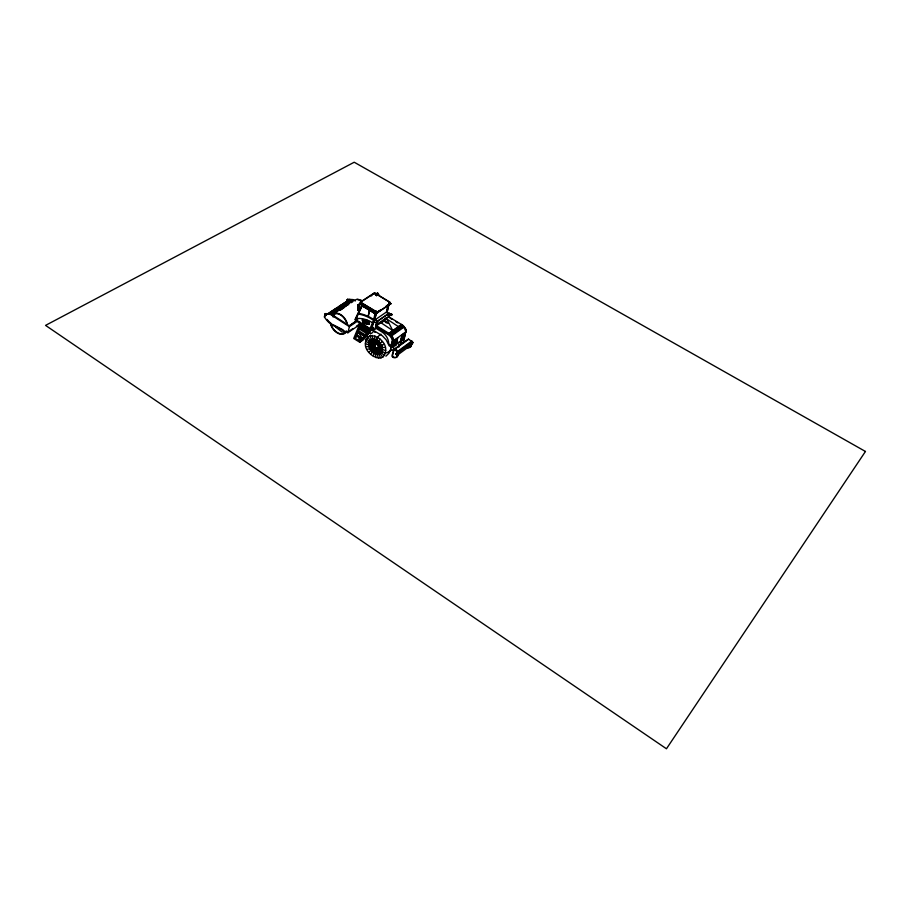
<?xml version="1.0" encoding="UTF-8"?>
<svg xmlns="http://www.w3.org/2000/svg" width="911" height="911" viewBox="0 0 911 911"><rect width="100%" height="100%" fill="white"/><g stroke="black" fill="none" stroke-linecap="round" stroke-linejoin="round"><path stroke-width="1.37" d="M364.628 321.492L364.81 320.831A1.207 0.82 55.2 0 1 365.095 320.581A1.469 0.991 55.2 0 1 365.493 320.524L365.641 320.547M364.685 321.276L364.867 322.437M364.058 322.335L362.999 321.89L363.66 322.756M378.486 343.345C380.741 344.586 372.417 339.496 373.874 345.11L374.341 345.132M372.519 344.267L372.986 342.046L375.639 340.031C369.786 340.771 372.929 348.457 376.152 350.553L375.605 350.94C372.337 348.993 369.559 343.219 373.351 340.498L372.052 341.762M406.078 331.672L393.563 340.771L392.117 347.137L391.468 347.193L389.099 345.77L386.139 339.792L382.438 335.897L371.358 329.087L374.079 321.515A1.537 0.615 -58.5 0 1 375.264 319.681L377.598 321.116L388.781 313.418A1.981 0.774 -58.8 0 1 389.657 313.783M365.402 343.447C366.097 327.801 387.152 339.245 385.683 350.359C384.829 365.835 364.058 354.436 365.402 343.447A5.329 2.665 -3 0 0 368.841 344.62L369.934 348.537L369.49 342.65L371.005 340.076L369.536 341.534L370.048 341.181M368.864 344.745L368.966 342.843A5.341 3.314 12 0 1 365.584 340.748A10.454 6.502 12.2 0 1 366.666 339.051M385.683 350.359A5.364 2.71 -2.6 0 1 382.187 349.164L381.937 351.031C375.787 358.775 364.309 343.185 373.43 339.564M381.071 351.953C374.99 355.074 367.702 345.132 372.257 340.156M373.886 348.253L372.052 343.914L372.599 341.374M374.319 345.542C382.848 339.097 376.482 356.406 374.432 344.711L375.674 342.593L378.475 343.538L375.787 342.912L373.874 343.846M377.94 348.321C380.024 346.362 375.685 341.955 374.353 344.984M357.989 307.451L358.444 304.855L360.893 303.465L358.649 304.98C358.103 312.963 357.511 301.017 358.877 306.028M363.182 323.246L369.502 324.009M378.555 345.485L379.557 344.984L380.001 346.613L378.748 348.845L379.329 346.191L377.928 343.925M378.782 349.334L378.737 348.731C371.084 348.492 384.886 350.484 379.181 344.13M374.956 349.448C376.573 351.259 382.119 351.6 381.55 347.342L382.221 347.364L381.971 345.918L381.333 346.032L381.937 349.198L381.231 352.409L377.427 354.311L379.466 353.787L378.965 354.151M380.286 352.511L382.381 347.421M381.937 351.031L381.356 352.523L382.438 348.833L381.937 349.198M358.274 307.656L358.49 304.923L360.893 303.465L358.285 304.798L357.989 310.492L359.048 306.984L358.33 304.832L358.012 307.633L358.285 304.798L361.234 302.771M378.031 349.414L378.145 348.628M396.775 352.773L397.116 351.714L398.027 352.432M397.401 354.664L397.082 355.267M358.239 307.462L358.49 304.923L358.296 310.446L358.683 304.855M359.777 326.4L360.483 325.91L368.978 331.137L368.272 331.627L359.777 326.4L360.585 324.453L369.137 329.714L368.021 332.23L369.365 329.554L368.875 331.638L359.594 341.033L354.869 338.106L359.526 326.992M366.12 323.063L366.723 323.052M349.368 326.639L330.34 314.386L324.931 313.999L324.407 316.971A17.332 11.558 56.1 0 0 331.251 324.396A11.353 7.561 55.9 0 0 332.561 325.181L347.968 332.777L349.368 326.639L357.021 321.469M391.605 315.092C390.056 312.701 390.284 317.381 391.707 314.227M391.149 314.694L391.343 313.988L390.899 315.126M359.731 324.92L360.118 322.984L353.696 338.493L359.788 342.274L368.932 332.788L370.39 329.292A63.075 42.191 57.1 0 0 374.011 320.558L375.412 313.395L361.678 305.333M375.913 314.409L376.038 313.509L374.706 320.08L375.913 314.409L375.218 314.876M388.746 304.32L387.312 311.437A62.301 42.213 57.2 0 1 386.902 312.769M362.43 319.875L363.034 323.143M358.012 307.633L358.444 304.855L358.535 306.005M397.15 356.417L398.654 352.466L393.905 349.403L391.992 355.586L392.436 356.793A3.04 2.073 53.5 0 0 394.486 357.75A15.635 10.693 54 0 0 395.408 357.704A4.965 3.393 53.6 0 0 397.15 356.417L399.439 352.215L394.839 348.936L394.019 349.255L392.687 355.085M406.864 347.501A3.006 2.073 53.6 0 0 408.014 347.808A15.43 10.693 54.1 0 0 408.937 347.751A4.908 3.393 53.7 0 0 410.679 346.465L412.33 343.037L410.804 341.716L397.936 351.122L394.486 348.89M410.679 346.465L412.968 342.297L408.401 339.074L401.899 343.606M388.291 307.246L388.541 305.8L386.628 311.904L387.984 305.367L388.154 307.964L387.323 309.136L388.006 308.67M325.216 315.559L325.569 313.589L330.978 313.976L349.414 325.853L356.44 321.116M346.362 302.634L347.615 299.241L352.99 299.582L355.301 300.983M347.057 302.179L347.615 299.241M357.989 310.492L358.33 304.832M375.696 311.778L360.323 302.156L374.432 292.83L389.714 302.042L388.815 302.668L390.568 303.727L388.405 304.559M358.615 326.377L359.606 321.503M358.023 333.358L358.524 330.875M367.702 332.595L365.413 335.009L358.034 330.454L359.754 329.281L360.266 326.753L359.321 327.425L367.702 332.595L367.987 334.348M371.597 295.916L371.745 295.198M368.124 316.39L369.388 310.264M368.295 316.47L369.559 310.366M374.432 292.83L389.657 302.293M374.341 294.094L374.535 293.183L360.278 302.406M375.696 295.027L375.924 294.082M359.788 342.274L363.591 339.621L369.786 332.196L370.39 329.292L373.225 327.334M375.173 313.555L375.571 311.664L360.471 302.475L360.665 304.73L375.173 313.555L380.342 310.036M374.808 316.254L375.81 311.494M376.141 311.277L375.742 313.168L377.906 312.348L375.537 311.687M376.232 311.198L377.94 312.519L360.323 302.156M375.389 317.301L374.706 320.08L375.389 317.301L374.694 317.78M377.598 321.116A1.537 0.615 -58.5 0 0 376.425 322.95L375.708 326.297L388.428 334.086A7.561 5.17 54.2 0 1 392.174 338.163L392.459 338.79A3.325 2.277 54.2 0 1 392.675 340.737L391.24 347.102M379.477 341.853L379.067 342.354L376.744 340.612L377.575 337.207A10.442 4.043 -58.2 0 1 380.946 334.178M377.234 343.401L378.236 340.908L377.951 341.5L373.328 339.598M389.145 302.429L390.83 303.739L389.145 302.429L389.714 302.042M368.067 322.562L367.577 323.394L368.716 323.382L368.203 322.653M389.612 314.147L388.974 316.777M369.319 323.986L363.25 323.086L369.012 324.418M396.615 342.468L396.365 343.561L393.176 345.873L395.545 343.242M393.894 342.684L393.643 343.777A3.223 1.993 12.8 0 0 396.843 341.477L397.094 340.384L396.046 341.044A46.017 28.924 14.3 0 0 394.805 341.932L393.894 342.684L397.094 340.384M394.144 341.579L394.395 340.486L397.595 338.186L397.344 339.279A3.587 2.221 12.8 0 1 394.144 341.579L397.344 339.279M398.961 347.057L399.519 344.631L401.603 343.117L399.485 341.807M401.034 339.279L400.783 340.372A3.439 2.118 13 0 0 403.926 338.095L404.177 337.013L401.034 339.279L401.785 338.801A46.142 28.002 11.8 0 0 403.527 337.548L404.177 337.013M401.261 338.288L401.512 337.195L404.666 334.929L404.404 336.022A3.838 2.357 13 0 1 401.261 338.288L403.357 336.774M401.762 336.148L402.013 335.054L405.156 332.788L404.905 333.881A3.564 2.186 13.1 0 1 401.762 336.148L404.905 333.881M404.325 336.193L404.336 336.148A3.724 2.289 13 0 1 401.728 338.163L403.391 336.865M403.482 342.9L405.646 331.615M397.993 354.721L409.768 346.066L410.542 342.798M376.926 340.293L376.767 340.93L375.605 340.703M373.533 320.239L373.897 318.873A62.46 41.781 57.1 0 0 374.728 314.614L374.854 313.6L362.214 305.902L355.62 319.681L370.117 328.586L373.533 320.239A40.699 27.307 54.2 0 0 358.308 314.056M377.2 349.243L379.431 349.015M388.428 334.086L401.626 324.555L388.803 316.812A52.918 20.247 -57.9 0 0 387.835 317.279M362.703 319.465L362.487 319.841M391.628 314.204L390.887 315.491M333.119 317.039L335.043 313.304L336.694 312.268M368.055 321.481L367.304 321.344L367.406 322.152L368.374 322.243L368.146 321.583M348.07 300.994L348.07 299.742L348.776 300.175M378.68 294.401L376.869 294.219L377.53 293.012L376.573 295.665L377.53 293.012L376.96 294.458M388.792 315.639L388.678 314.819L387.471 314.807L388.826 315.559A1.845 1.275 55 0 1 390.773 315.24M381.823 349.961L381.288 350.348L382.278 348.799L380.525 351.213L382.119 348.697L381.458 348.537M375.696 326.184L376.163 325.489A52.918 20.247 -57.9 0 1 379.488 322.745L380.194 322.118M368.306 331.65L369.137 329.714M376.698 294.788L377.53 293.012M375.856 325.944L377.359 321.401L388.758 313.509A1.868 0.729 -58.8 0 1 389.589 313.851M361.918 305.174L354.937 319.795L370.39 329.292M355.404 319.26L362.066 305.31M369.035 323.576L367.304 323.633L367.008 320.911L367.896 321.127M364.354 322.562L363.751 322.836M376.642 348.309L376.368 348.845L374.808 347.501M366.791 323.006L366.655 323.177A1.139 0.774 55.2 0 1 366.347 323.337L366.131 323.382A1.833 1.241 55.2 0 1 365.596 323.234M358.034 330.454L360.266 326.753M368.591 322.448L368.42 320.831L362.578 319.51M346.51 331.057C341.5 338.22 332.003 330.158 330.932 323.769M346.852 331.388C341.614 338.869 331.695 330.442 330.568 323.769M376.869 294.219L377.313 293.308M375.571 348.241L376.778 348.287M367.554 333.768L369.24 331.741L369.707 329.497L360.574 323.883M369.41 341.42L370.504 340.202A5.352 3.917 51.2 0 1 367.919 336.74M356.064 317.882L356.896 316.926M388.86 353.309L385.9 356.201M396.74 351.988L398.107 352.637M405.156 332.788L404.313 333.585A21.636 13.187 12.5 0 1 403.14 334.428L402.013 335.054M376.049 325.671L385.364 319.192M397.595 338.186L396.706 338.983A24.904 15.259 12.2 0 1 395.522 339.837L394.395 340.486M365.049 321.071L365.903 320.934M386.833 317.791A52.918 20.247 -57.9 0 0 385.831 318.36L381.197 322.893L386.845 319.032L392.743 330.556L380.172 322.209L385.854 318.269A52.963 20.27 -57.9 0 1 388.826 316.721L389.02 316.584M404.666 334.929L404.017 335.487M405.999 331.832L406.033 331.809A3.917 2.722 54.3 0 0 405.748 329.52A7.926 5.489 54.3 0 0 404.199 326.947L402.651 325.307L389.532 333.733L376.197 325.534L379.511 322.653M368.784 352.101L371.062 350.325L369.934 348.492A5.318 0.9 -26.3 0 1 367.065 349.323M384.043 344.415A5.364 0.911 -26.2 0 1 381.117 345.258L379.853 343.493L382.301 341.591M396.012 343.026L395.738 343.242A28.674 17.616 12 0 1 394.509 344.13L393.427 344.779M374.854 343.333C376.311 343.458 373.84 343.925 375.674 342.593L375.264 342.251M377.052 343.447L376.847 343.959M374.626 347.091L373.817 344.711L374.626 344.791M378.737 345.349C378.122 346.772 379.876 344.768 378.133 345.747M376.061 348.048L376.118 348.719M378.919 347.49L377.53 348.537M405.748 329.52L405.725 329.383A7.584 5.261 54.3 0 0 402.184 325.022L401.432 324.475L388.929 333.335M398.767 353.195L399.462 352.694M412.319 343.265L412.99 342.764M408.014 347.808L408.686 347.307M398.107 351.851L412.33 341.443M392.345 356.702L393.119 356.281M412.205 342.536L399.348 351.965L397.936 351.122M393.29 349.87L399.644 345.258M394.383 349.562L408.64 339.188M387.494 308.43L388.154 307.964M392.117 347.137L394.235 345.611M401.5 340.35L397.39 343.322L399.519 344.631M381.231 352.409L381.732 352.045L380.479 353.559A5.341 3.917 52.3 0 0 383.064 357.021M369.376 344.392L368.727 344.7C369.16 349.687 373.783 355.324 379.158 354.22A5.329 3.803 74 0 0 381.049 358.012M404.177 337.947L405.907 331.433A3.473 2.403 54.3 0 0 405.691 329.395L405.725 329.383M378.281 351.851L380.035 351.339L378.281 351.851L375.605 350.94M377.928 353.946L375.753 353.958L379.158 354.22M382.187 349.164L381.003 344.802M375.753 354.117L371.039 350.336M377.735 353.229L378.509 352.671M381.675 350.188L382.461 349.642M379.124 353.092L379.898 352.534M381.162 351.521L382.051 350.94A5.364 3.348 12.6 0 0 385.467 353.058A10.465 6.525 12.4 0 0 390.853 349.152M377.461 354.459L377.587 354.379A5.318 3.439 -86.8 0 0 378.657 358.251M377.94 349.141L378.737 348.731M379.158 348.378L379.898 348.469M381.515 346.909L382.29 346.351M374.683 352.193L375.457 351.635M374.022 353.274L376.254 353.605M376.368 351.612L378.486 350.086M376.949 351.589L378.817 351.464M376.22 352.921L376.995 352.363M379.329 346.191L380.092 345.964M381.629 344.62L380.844 345.178L381.618 347.307L381.379 345.018L380.878 345.383L378.338 341.978L378.851 341.625L376.721 340.737M374.341 349.961L374.888 349.573L372.303 345.406L371.768 345.793M373.237 351.077L374.011 350.519M380.992 345.349L379.967 343.413M372.383 352.022L372.952 351.555L374.558 352.785M379.454 347L380.251 346.897M379.397 347.751L380.183 347.751M377.541 349.186L377.803 348.902M374.649 346.749L374.057 344.631M379.762 343.561L380.616 342.98L380.046 343.447L376.869 340.52L371.825 339.53A5.352 3.826 73 0 1 369.923 335.704M391.218 335.248L403.732 326.343L404.199 326.947L391.719 335.829L389.532 333.733L402.036 324.874L403.209 325.808L390.682 334.701L391.719 335.829A8.017 5.489 54.2 0 1 393.301 338.436A3.963 2.722 54.2 0 1 393.563 340.771M375.013 347.319L376.243 348.025M370.948 350.416L371.551 349.983L372.952 351.555M371.961 349.653L372.747 349.107M375.787 342.912L376.015 342.172M374.535 344.517L375.526 343.766M376.505 343.048L376.847 342.342M402.651 325.307L390.124 334.2L389.487 333.779M370.959 348.036L371.745 347.478M370.003 344.609L370.788 344.051M376.926 340.11L371.483 340.703M369.057 346.624L369.695 346.271M371.403 344.962L373.533 343.458M377.097 340.987L377.871 340.441M370.299 346.305L371.073 345.759M374.17 343.732L375.127 342.878L374.626 342.582M368.966 342.843L369.536 341.34A5.341 3.735 30.1 0 1 366.45 338.459M370.618 341.705L371.392 341.158M372.645 340.11L373.84 339.234M374.034 339.951L374.82 339.404L371.79 339.769L372.292 339.404L370.492 340.429M373.829 340.361L375.594 339.849L372.804 340.885M370.117 343.037L370.891 342.479M372.303 335.43A5.352 3.473 -87.5 0 0 373.396 339.359L375.116 339.689A5.352 2.881 -71.5 0 1 374.922 335.943M370.504 340.202L371.825 339.53M375.457 294.868L377.518 293.433M361.838 339.473L359.594 341.033L358.239 335.772L354.869 338.106M368.932 332.788L369.786 332.196M371.358 329.087L373.567 327.561M376.847 325.432L382.358 321.606M374.011 320.558L387.312 311.437M358.82 332.914L356.303 334.644L362.225 338.311L357.704 331.251L364.799 335.635M367.509 322.426L368.26 322.619M367.577 323.394L368.443 323.53M387.004 310.537L387.676 310.07M347.774 332.743L359.355 324.942M362.874 322.505L362.293 319.943M375.332 313.976L390.887 303.488M376.095 313.555L390.83 303.739M359.538 325.887L358.672 326.468L370.583 333.745M366.12 321.219L366.609 321.367M362.646 319.51L368.477 320.786M374.979 316.345L375.674 315.866M363.979 322.05L363.796 320.16L363.5 322.312M352.933 328.564L348.264 331.741L348.503 332.344M356.44 326.172L358.775 324.589M386.105 306.119L389.099 304.08M393.245 338.471L392.459 338.79M342.354 330.226L342.98 329.805L333.198 324.76L332.561 325.181M349.084 325.967L357.704 319.875M375.503 294.617L377.735 293.137M331.251 324.384L331.889 323.963M334.189 312.621L348.389 303.329L348.651 304.707M334.212 312.894L348.412 303.591M331.911 314.557L353.229 300.596L346.92 299.696M334.246 313.168L348.446 303.875M339.029 310.355L348.503 304.149M340.281 309.854L346.203 305.982M340.372 310.139L343.914 307.804M324.407 316.971L325.033 316.55M330.34 314.386L352.99 299.582M324.931 313.999L325.569 313.589M327.083 314.158L349.756 299.377M374.375 319.18L375.002 318.622M390.682 334.701L403.607 326.434M353.57 300.573L357.374 299.115L361.918 300.493M351.168 302.725L352.819 301.7M332.264 314.534C338.653 310.093 345.918 317.757 347.342 323.838M332.549 314.933C338.664 310.685 345.611 318.019 346.977 323.838M401.512 337.195L402.32 336.717A30.575 18.619 12.3 0 0 403.755 335.704M391.092 314.022L391.844 314.443M370.526 333.699L372.69 332.572M377.279 350.633L379.944 351.156L380.935 350.655L380.399 350.314M379.5 351.726L381.06 350.826M379.044 354.299L380.479 353.559M412.205 342.843L412.079 341.545M385.729 321.742C384.465 322.779 387.961 323.166 386.674 321.902M368.887 323.781L368.272 323.804M374.876 346.339L374.876 347.467M381.413 344.449L380.821 344.7L381.755 347.307M373.248 329.247L374.262 329.156M378.384 311.505L379.796 310.97L379.249 310.628M378.27 312.006L376.459 312.314M407.274 346.852L409.768 346.066M346.055 331.991L341.91 331.946L335.817 327.197M375.207 329.418L375.138 329.395A3.075 2.084 54.7 0 0 374.649 329.201L374.398 329.167M411.351 341.306L411.977 341.352M397.037 355.256L395.716 354.003L397.15 353.992L396.923 355.336L395.829 353.912L397.253 354.516M376.949 294.435L378.737 294.355M348.48 300.414L351.145 300.584M347.843 300.835L350.507 301.006M347.193 301.256L349.87 301.427M346.556 301.666L349.22 301.837M345.907 302.088L348.583 302.258M345.269 302.509L347.934 302.68M344.62 302.93L347.296 303.101M343.971 303.352L346.647 303.522M343.333 303.773L345.998 303.944M342.684 304.194L345.349 304.376M342.035 304.616L344.711 304.798M341.386 305.037L344.062 305.219M340.737 305.458L343.413 305.64M340.088 305.891L342.764 306.062M339.427 306.312L342.103 306.495M341.454 306.916L338.778 306.734L349.118 299.992L351.794 300.163L340.156 307.77L337.469 307.588L340.805 307.349M401.079 340.304L401.261 340.315A3.302 2.038 13 0 0 403.892 338.414L403.892 338.414M365.618 320.888L364.969 321.765M393.985 343.72L394.156 343.743A3.052 1.89 12.8 0 0 396.82 341.819L396.775 341.705M357.488 299.571L361.838 300.892M326.48 315.126C324.897 314.648 325.979 315.832 326.628 314.261M411.521 341.283L412.159 341.5M377.894 353.377L378.748 353.559M363.728 320.205L364.298 322.095M365.197 322.346L365.949 323.006M390.967 315.536L390.534 314.785M381.06 349.551L381.675 349.824M348.412 300.676L347.455 300.14L347.603 301.074M365.755 320.649L366.393 321.036M375.002 339.78L377.723 341.135M377.496 351.202L376.106 350.075M365.448 323.143L365.653 323.189A1.833 1.241 55.2 0 0 366.188 323.348M388.86 304.08L389.418 304.422L387.619 304.73M390.944 314.136L391.821 314.58M390.819 314.272L391.776 314.75M390.705 314.432L391.696 314.921M388.781 313.418L386.446 312.006A1.981 0.774 -58.8 0 1 387.289 312.746M390.614 314.602L391.491 315.252M389.931 318.041L392.208 319.419M395.625 321.503L397.902 322.881M383.007 320.285L388.245 323.473M374.079 321.515L376.425 322.95M357.841 321.788L360.13 323.2M367.008 327.425L375.036 332.356M361.451 327.06L367.816 330.978M363.796 328.928L367.327 331.103M390.933 346.271L395.727 349.22M359.754 329.281L366.803 333.631M358.012 332.413L365.038 336.763M355.973 335.453L361.61 338.949M385.831 318.36L398.369 326.594M363.523 322.688L363.102 322.038M397.355 353.217L396.809 352.477M365.368 322.995L364.707 321.651M378.407 341.876L379.841 343.538M374.922 346.556L375.275 347.125M370.435 348.184L371.551 349.983M368.568 321.219L369.422 323.895M368.944 323.052L368.67 321.845M405.304 328.666L405.589 329.27A3.268 2.266 54.3 0 1 405.85 330.75M373.476 340.668L373.647 341.283M368.75 321.458L369.262 323.974M365.038 322.095L365.015 321.469M404.336 336.148L404.336 336.318A3.724 2.289 13 0 1 401.717 338.209M374.467 340.167L374.546 340.828M347.808 304.764A16.979 11.57 56.3 0 1 347.307 304.069M331.228 323.507A17.32 11.558 56.1 0 1 330.591 323.006M329.964 322.471A17.32 11.558 56.1 0 1 328.746 321.321M328.165 320.706A17.32 11.558 56.1 0 1 327.038 319.408M358.638 313.384A39.959 26.829 54.3 0 1 367.429 316.06L368.704 316.652A39.959 26.829 54.3 0 1 373.715 319.556M356.087 318.725A29.733 20.019 54.4 0 1 372.701 322.87M388.052 305.527A61.686 41.804 57.2 0 1 387.801 306.961M387.198 309.763A61.686 41.804 57.2 0 1 386.833 311.118M395.795 357.214A15.624 10.693 54 0 0 396.091 357.192A4.965 3.393 53.6 0 0 397.845 355.905M394.019 356.93A3.04 2.073 53.5 0 1 393.552 356.645M397.15 355.745A4.248 2.904 53.6 0 1 396.706 356.201M411.362 345.975A4.897 3.393 53.7 0 1 409.608 347.25M401.318 324.965A6.354 4.396 54.3 0 1 402.275 325.648M403.915 327.459A6.354 4.396 54.3 0 1 404.53 328.518M404.996 329.623A6.354 4.396 54.3 0 1 405.156 330.181M391.081 346.453A12.595 8.563 54.2 0 1 388.45 353.104M376.869 340.52A5.364 2.084 -58.3 0 1 377.575 337.207M378.52 341.796A5.364 1.139 -47 0 1 380.103 339.131M385.194 347.41A5.364 1.879 -15.2 0 1 381.868 347.228M384.567 355.324A5.352 3.758 31 0 1 381.47 352.443M376.072 357.716A5.307 2.835 -71 0 1 375.867 354.026M374.136 353.195A5.307 2.038 -58 0 0 373.442 356.452A10.408 4.02 -58.1 0 0 373.817 356.372M370.959 354.538A5.307 1.116 -46.8 0 1 372.497 351.931M369.171 346.544A5.318 1.845 -15.4 0 1 365.915 346.374M394.076 349.22A12.515 8.563 54.2 0 1 389.68 350.462M400.76 343.14A10.351 6.4 12.7 0 0 401.762 341.443A5.307 3.28 12.9 0 0 401.364 341.01M396.365 343.561A3.268 2.027 12.8 0 1 393.176 345.873M364.753 320.866A1.207 0.82 55.2 0 1 365.026 320.615M375.617 326.844L375.378 327.949L381.891 331.946A10.613 7.22 54.3 0 1 388.678 343.857L391.149 345.383L392.265 340.429A6.434 4.396 54.2 0 0 388.257 334.588L375.617 326.844M401.91 336.068L402.252 336.079A3.496 2.152 13.1 0 0 404.928 334.155L401.899 336.113M865.45 451.469L666.453 748.774L45.55 325.386L354.208 162.226L865.45 451.469M397.242 339.518L394.611 341.5A3.428 2.118 12.8 0 0 397.253 339.598L397.242 339.518M331.593 313.361L328.245 313.612L331.593 313.361M332.914 312.496L329.566 312.735L332.914 312.496M334.235 311.63L330.898 311.881L334.235 311.63M335.555 310.776L332.219 311.015L335.555 310.776M336.876 309.911L333.54 310.15L336.876 309.911M338.186 309.057L334.849 309.296L338.186 309.057M339.496 308.203L336.159 308.442L339.496 308.203"/></g></svg>
